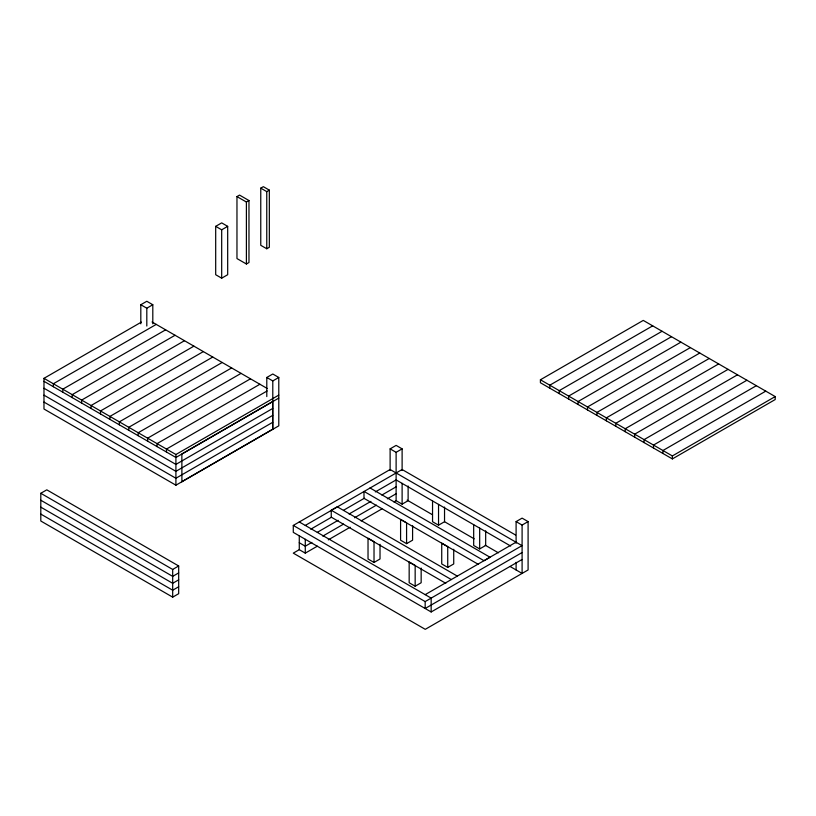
<?xml version="1.0" encoding="UTF-8"?>
<svg xmlns="http://www.w3.org/2000/svg" width="816" height="816" viewBox="0 0 816 816"><rect width="100%" height="100%" fill="white"/><g stroke="black" fill="none" stroke-linecap="round" stroke-linejoin="round"><path stroke-width="1.22" d="M236.966 196.585L239.537 195.095L248.972 200.542L248.972 262.517L246.401 263.996L236.966 258.56L236.966 196.585L246.401 202.021L248.972 200.542M260.763 188.149L263.333 186.67L269.331 190.128L269.331 247.279L266.761 248.758L260.763 245.3L260.763 188.149L266.761 191.617L269.331 190.128M215.689 226.348L221.687 222.88L227.684 226.348L227.684 274.717L221.687 278.174L215.689 274.717L215.689 226.348L221.687 229.806L227.684 226.348M140.811 323.83L140.811 304.735L146.809 301.277L152.806 304.735L152.806 323.83M140.811 304.735L146.809 308.203L152.806 304.735M175.95 485.214L43.972 409.01L43.972 378.338L141.341 322.116M156.244 324.401L53.356 383.755L53.397 386.743M165.628 329.827L62.781 389.201L62.781 392.17M175.052 335.264L72.216 394.638L72.216 397.606M184.477 340.711L81.641 400.085L81.641 403.053M193.902 346.147L91.066 405.521L91.066 408.49M203.337 351.594L100.49 410.968L100.501 413.936M212.762 357.041L109.925 416.415L109.925 419.383M222.187 362.477L119.35 421.852L119.35 424.82M231.622 367.924L128.775 427.298L128.775 430.267M241.046 373.371L138.2 432.745L138.2 435.713M40.8 493.292L46.798 489.835L178.684 565.978L178.684 593.691L172.686 597.149L40.8 521.006L40.8 493.292L172.686 569.446L178.684 565.978M250.471 378.808L147.635 438.182L147.635 441.15M266.791 396.566L266.791 377.471L272.789 374.003L278.786 377.471L278.786 425.84L175.909 485.194L175.909 454.512L43.972 378.338M259.896 384.254L157.06 443.629L157.06 446.597M266.791 377.471L272.789 380.929L278.786 377.471M267.138 390.956L166.484 449.065L166.484 452.033M175.909 454.512L278.756 395.138M278.756 398.106L175.909 457.48L43.972 381.307M272.697 408.469L175.909 464.406L43.972 388.232M272.697 415.395L175.909 471.332L43.972 395.158M272.697 422.321L175.909 478.258L43.972 402.084M181.856 481.695L272.697 429.247L272.697 401.543L181.856 453.982L181.907 481.726M390.119 470.495L390.119 448.861L396.117 445.393L402.115 448.861L402.115 470.495M178.684 572.903L172.686 576.371L40.8 500.228M390.119 448.861L396.117 452.319L402.115 448.861M178.684 579.829L172.686 583.297L40.8 507.154M178.684 586.755L172.686 590.223L40.8 514.08M540.416 379.777L643.263 320.402L775.2 396.576L775.2 399.544L672.364 458.918L540.416 382.745L540.416 379.777L672.364 455.95L775.2 396.576M293.281 525.433L390.119 469.516L522.005 545.659L425.167 601.576L293.281 525.433L293.281 532.358L431.164 611.969L522.005 559.521M445.801 583.307L331.245 517.16L331.245 510.235L337.243 506.777L457.307 576.096M305.276 525.433L402.115 469.516L515.579 535.021M652.688 325.849L549.8 385.193L549.841 388.192M310.753 529.196L331.551 517.191M343.587 510.245L364.385 498.229M375.329 491.915L396.117 479.91L510.683 546.047M662.072 331.265L559.235 390.64L559.235 393.608M317.322 532.328L338.11 520.322M349.054 514.009L370.943 501.371M381.888 495.047L396.117 486.836M317.322 546.19L305.276 553.136L299.278 549.678L293.281 553.136L425.258 629.33L528.095 569.956L528.095 521.597L522.097 518.129L516.1 521.597L516.1 543.232M311.845 542.416L305.276 546.21L299.278 542.742M322.789 536.102L343.587 524.096M354.532 517.772L376.421 505.135M387.365 498.821L396.117 493.762M671.497 336.702L568.66 396.076L568.66 399.044M328.267 539.866L350.156 527.228M361.1 520.914L381.888 508.909M393.934 501.952L396.117 500.687L402.115 504.155L408.122 500.687L408.122 486.01M680.921 342.149L578.085 401.523L578.085 404.491M690.356 347.596L587.51 406.97L587.51 409.938M699.781 353.032L596.935 412.406L596.945 415.375M709.206 358.479L606.37 417.853L606.37 420.821M374.024 562.459L374.024 541.661L368.026 538.193L368.026 558.991L374.024 562.459L380.021 558.991L380.021 544.313M406.582 543.65L406.582 522.852L400.585 519.394L400.585 540.192L406.582 543.65L412.59 540.192L412.59 525.514M432.541 500.922L432.541 521.72L438.539 525.178L444.536 521.72L444.536 507.042M718.641 363.926L615.794 423.3L615.794 426.268M728.066 369.362L625.229 428.737L625.229 431.705M737.491 374.809L634.654 434.183L634.654 437.152M746.915 380.246L644.079 439.62L644.079 442.588M756.35 385.693L653.504 445.067L653.504 448.035M415.16 586.214L415.16 565.417L409.163 561.949L409.163 582.746L415.16 586.214L421.158 582.746L421.158 568.069M447.729 567.406L447.729 546.608L441.731 543.15L441.731 563.948L447.729 567.406L453.727 563.948L453.727 549.26M473.678 524.668L473.678 545.465L479.675 548.933L485.673 545.465L485.673 530.788M516.1 521.597L522.097 525.055L528.095 521.597M765.775 391.139L662.929 450.514L662.929 453.482M425.167 594.65L516.008 542.201M522.005 552.585L425.167 608.501L425.167 601.576M152.051 321.983L267.23 388.487M407.123 500.116L432.419 514.712M444.516 521.699L474.208 538.846M485.204 545.2L498.403 552.82M510.102 566.498L522.097 573.424L522.097 525.055M369.985 487.937L490.049 557.257L484.051 560.714L363.987 491.395L363.987 498.321L478.543 564.468M331.245 510.235L451.309 579.554M299.278 521.965L431.164 598.108L431.164 611.969M672.364 455.95L672.364 458.918M516.1 562.326L516.1 569.956M479.675 528.136L479.675 548.933M438.539 504.38L438.539 525.178M402.115 483.358L402.115 504.155M396.117 452.319L396.117 500.687M305.276 539.284L305.276 553.136M299.278 535.816L299.278 549.678M272.789 380.929L272.789 429.298M266.761 191.617L266.761 248.758M246.401 202.021L246.401 263.996M221.687 229.806L221.687 278.174M172.686 569.446L172.686 597.149M146.809 308.203L146.809 326.023"/></g></svg>
